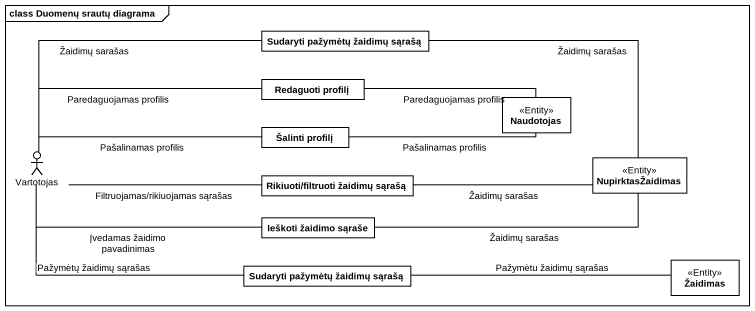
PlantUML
@startuml
mainframe class Duomenų srautų diagrama
allowmixing
hide circle
hide empty members
class "Sudaryti pažymėtų žaidimų sąrašą" as Sudaryti_pažymėtų_žaidimų
class "Redaguoti profilį" as Redaguoti_profilį
class Naudotojas <<Entity>>
class "Šalinti profilį" as Šalinti_profilį
actor Vartotojas
class "Rikiuoti/filtruoti žaidimų sąrašą" as Rikiuoti_filtruoti_žaidimų
class NupirktasŽaidimas <<Entity>>
class "Ieškoti žaidimo sąraše" as Ieškoti_žaidimo_sąraše
class Žaidimas <<Entity>>
class "Sudaryti pažymėtų žaidimų sąrašą" as Sudaryti_pažymėtų_žaidimų_2
Sudaryti_pažymėtų_žaidimų -left- Vartotojas : Žaidimų sarašas
Redaguoti_profilį -right- Naudotojas : Paredaguojamas profilis
Šalinti_profilį -right- Naudotojas : Pašalinamas profilis
Vartotojas -right- Redaguoti_profilį : Paredaguojamas profilis
Vartotojas -right- Šalinti_profilį : Pašalinamas profilis
Vartotojas -right- Rikiuoti_filtruoti_žaidimų : Filtruojamas/rikiuojamas sąrašas
Vartotojas -right- Ieškoti_žaidimo_sąraše : Įvedamas žaidimo pavadinimas
Rikiuoti_filtruoti_žaidimų -right- NupirktasŽaidimas : Žaidimų sarašas
NupirktasŽaidimas -left- Sudaryti_pažymėtų_žaidimų : Žaidimų sarašas
Ieškoti_žaidimo_sąraše -right- NupirktasŽaidimas : Žaidimų sarašas
Žaidimas -left- Sudaryti_pažymėtų_žaidimų_2 : Pažymėtu žaidimų sąrašas
Sudaryti_pažymėtų_žaidimų_2 -left- Vartotojas : Pažymėtų žaidimų sąrašas
@enduml
